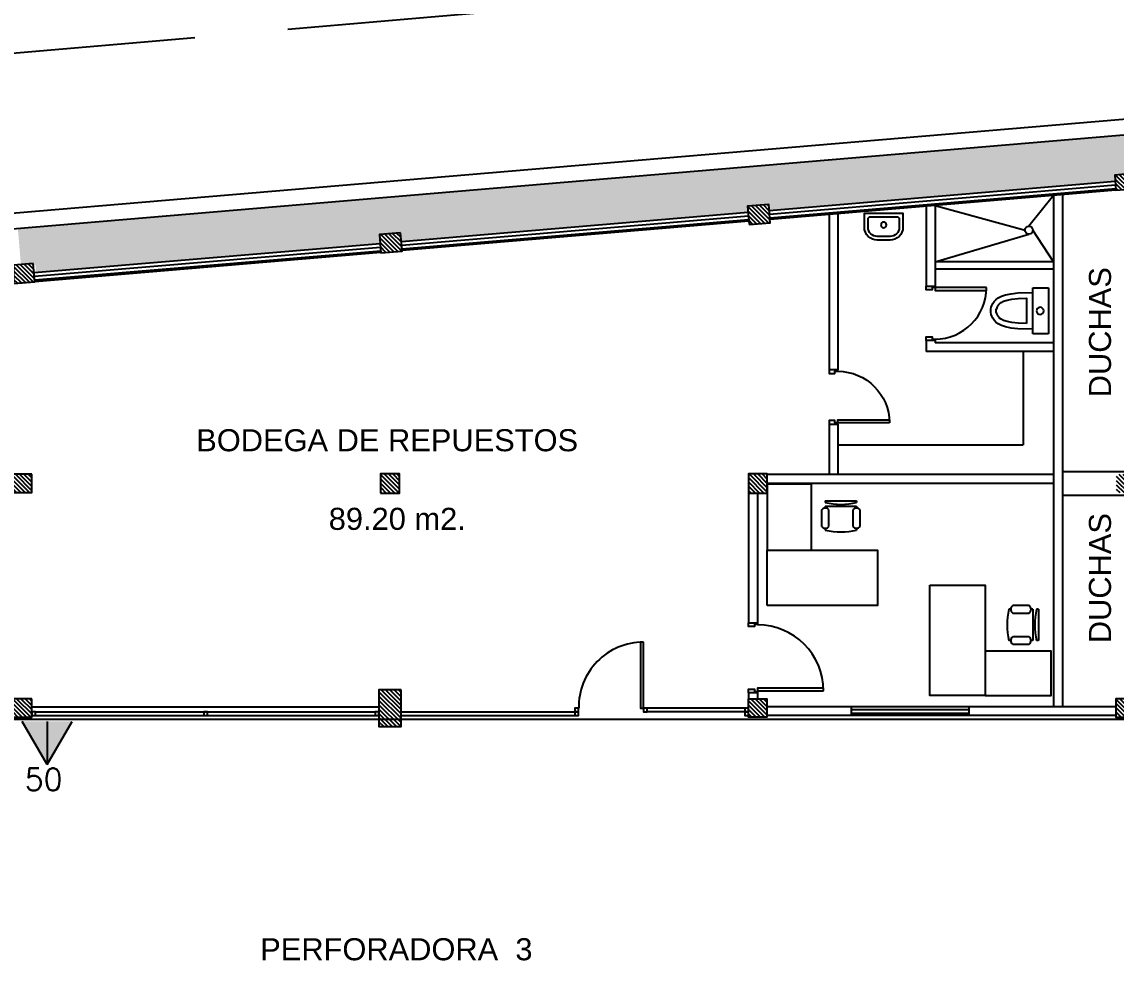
# Model space of a CAD drawing. Header units: millimetres. Extents: x -107 to 237943, y 136 to 168336.
# Drawn here: x 101058 to 115936, y 118276 to 131198 of the extents above; entities that cross this region are included whole.
import ezdxf

# ---------------------------------------------------------------- set-up
doc = ezdxf.new("R2010")
doc.units = ezdxf.units.MM
for name, pattern in [('CONTINUA', [0]), ('DASHED2', [0.375, 0.25, -0.125]), ('HIDDEN2', [4.7625, 3.175, -1.5875])]:
    doc.linetypes.add(name, pattern=pattern)
for name, color, linetype in [('areas verdes', 82, 'Continuous'), ('edificios', 7, 'Continuous'), ('Extintores CO2', 1, 'Continuous'), ('Hidrantes', 5, 'Continuous'), ('mobiliario', 34, 'Continuous'), ('sanitarios', 124, 'CONTINUA'), ('textos', 7, 'Continuous')]:
    doc.layers.add(name, color=color, linetype=linetype)
doc.layers.add('Evacuación', color=94, linetype='DASHED2', lineweight=35)
doc.layers.add('Línea Hidrante', color=1, linetype='Continuous', lineweight=60)
doc.styles.get("Standard").update_dxf_attribs({"font": 'romans.shx', "width": 0.87})
doc.styles.add('style1', font='arial.ttf')

# ---------------------------------------------------------------- blocks, each defined once
blk = doc.blocks.new('LAVABO')
at = {"layer": 'sanitarios'}
for points in [[(-0.262, 0), (0.262, 0), (0.262, 0.192, 0.414214), (0.087, 0.366), (-0.087, 0.366, 0.414214), (-0.262, 0.192)], [(-0.182, 0.05), (0.182, 0.05, 0.414214), (0.212, 0.08), (0.212, 0.192, 0.414214), (0.087, 0.317), (-0.087, 0.317, 0.414214), (-0.212, 0.192), (-0.212, 0.08, 0.414214)]]:
    blk.add_lwpolyline(points, format="xyb", close=True, dxfattribs=at)
blk.add_circle((0, 0.16), 0.0389, dxfattribs=at)
blk = doc.blocks.new('INODORO')
at = {"layer": 'sanitarios'}
for p, q in [((0, 0.312), (0, -0.312)), ((0.212, 0.312), (0, 0.312)), ((0.212, 0.25), (0.212, 0.312)), ((0.212, -0.25), (0.212, 0.25)), ((0.212, -0.312), (0.212, -0.25)), ((0, -0.312), (0.212, -0.312))]:
    blk.add_line(p, q, dxfattribs=at)
blk.add_lwpolyline([(0.212, -0.25), (0.414, -0.244), (0.507, -0.234), (0.582, -0.219), (0.639, -0.199), (0.683, -0.177), (0.715, -0.152), (0.738, -0.126), (0.755, -0.099), (0.768, -0.074), (0.778, -0.049), (0.783, -0.024), (0.785, 0), (0.783, 0.024), (0.778, 0.049), (0.768, 0.074), (0.755, 0.099), (0.738, 0.126), (0.715, 0.152), (0.683, 0.177), (0.639, 0.199), (0.582, 0.219), (0.507, 0.234), (0.414, 0.244), (0.212, 0.25)], dxfattribs=at)
blk.add_lwpolyline([(0.297, -0.173), (0.409, -0.169), (0.496, -0.16), (0.562, -0.146), (0.609, -0.13), (0.642, -0.113), (0.663, -0.097), (0.678, -0.08), (0.69, -0.062), (0.699, -0.043), (0.705, -0.027), (0.709, -0.013), (0.71, 0), (0.709, 0.013), (0.705, 0.027), (0.699, 0.043), (0.69, 0.062), (0.678, 0.08), (0.663, 0.097), (0.642, 0.113), (0.609, 0.13), (0.562, 0.146), (0.496, 0.16), (0.409, 0.169), (0.297, 0.173)], close=True, dxfattribs=at)
blk.add_circle((0.113, 0), 0.0486, dxfattribs=at)
blk = doc.blocks.new('silla')
at = {"linetype": 'Continuous'}
for p, q in [((-0.2125, 0), (-0.2125, -0.025)), ((-0.2125, 0), (0.2125, 0)), ((0.2125, 0), (0.2125, -0.025)), ((-0.2625, -0.125), (-0.2625, -0.35)), ((-0.2125, -0.075), (-0.2125, -0.1)), ((-0.2125, -0.075), (0.2125, -0.075)), ((-0.1625, -0.35), (-0.1625, -0.125)), ((-0.05, -0.075), (-0.05, -0.048387)), ((0.05, -0.04894), (0.05, -0.075)), ((0.1625, -0.125), (0.1625, -0.35)), ((0.2125, -0.075), (0.2125, -0.1)), ((0.2625, -0.35), (0.2625, -0.125)), ((-0.2125, -0.375), (-0.2125, -0.4)), ((0.2125, -0.375), (0.2125, -0.4))]:
    blk.add_line(p, q, dxfattribs=at)
for centre, radius, start, end in [((-0.2125, -0.1625), 0.0625, 36.8699, 143.1301), ((0, 0.865625), 0.915625, 256.5803, 283.4197), ((0.2125, -0.1625), 0.0625, 36.8699, 143.1301), ((-0.2125, -0.3125), 0.0625, 216.8699, 323.1301), ((0, 0.490625), 0.915625, 256.5803, 283.4197), ((0.2125, -0.3125), 0.0625, 216.8699, 323.1301)]:
    blk.add_arc(centre, radius, start, end, dxfattribs=at)
blk = doc.blocks.new('puerta 70')
at = {"layer": 'edificios', "color": 4}
for points in [[(0, 720), (0, 740), (120, 740), (120, 690), (40, 690), (40, 720)], [(-700, 20), (0, 20), (0, 60), (-700, 60)], [(0, 20), (40, 20), (40, 50), (120, 50), (120, 0), (0, 0)]]:
    blk.add_lwpolyline(points, close=True, dxfattribs=at)
blk.add_arc((0, 20), 700, 90, 180, dxfattribs=at)
blk = doc.blocks.new('puerta 90')
at = {"layer": 'edificios', "color": 4}
for points in [[(0, 930), (-40, 930), (-40, 900), (-120, 900), (-120, 950), (0, 950)], [(0, 20), (0, 0), (-120, 0), (-120, 50), (-40, 50), (-40, 20)], [(900, 25), (900, 65), (0, 65), (0, 25)]]:
    blk.add_lwpolyline(points, close=True, dxfattribs=at)
blk.add_arc((0, 25), 900, 0, 90, dxfattribs=at)

msp = doc.modelspace()

# ---------------------------------------------------------------- hatches: boundary and pattern name
at = {"layer": 'areas verdes'}
h = msp.add_hatch(dxfattribs=at)
h.set_pattern_fill('AR-SAND', color=82, scale=3)
h.paths.add_polyline_path([(105918, 128307), (106207, 128331), (106218, 128207), (110931, 128605), (110924, 128692), (111213, 128716), (111220, 128630), (115923, 129027), (115916, 129114), (116205, 129139), (116212, 129052), (120910, 129449), (120904, 129524), (121203, 129549), (121205, 129524), (121861, 129580), (121813, 130148), (101003, 128388), (101045, 127893), (101245, 127893), (101245, 127786), (105929, 128182)])
at = {"layer": 'edificios'}
h = msp.add_hatch(dxfattribs=at)
h.set_pattern_fill('ANSI31', color=1, scale=13, angle=270)
h.paths.add_polyline_path([(131201, 130410), (130912, 130386), (130933, 130137), (131222, 130161)])
h.paths.add_polyline_path([(126197, 130007), (125908, 129982), (125929, 129733), (126218, 129758)])
h.paths.add_polyline_path([(121203, 129551), (120904, 129526), (120923, 129309), (121222, 129335)])
h.paths.add_polyline_path([(116205, 129139), (115916, 129114), (115933, 128908), (116222, 128932)])
h.paths.add_polyline_path([(110945, 128443), (111234, 128467), (111213, 128716), (110924, 128692)])
h.paths.add_polyline_path([(106207, 128331), (105918, 128307), (105939, 128058), (106228, 128082)])
h.paths.add_polyline_path([(101213, 127914), (100945, 127891), (100945, 127640), (101234, 127664)])
h.paths.add_polyline_path([(95985, 127182), (96264, 127206), (96241, 127485), (95962, 127461)])
h.paths.add_polyline_path([(91296, 127094), (91007, 127070), (91027, 126821), (91316, 126845)])
h.paths.add_polyline_path([(86071, 126402), (86360, 126426), (86339, 126676), (86050, 126651)])
h.paths.add_polyline_path([(81337, 126252), (81048, 126228), (81069, 125979), (81358, 126003)])
h.paths.add_polyline_path([(75932, 125549), (76226, 125574), (76205, 125823), (75911, 125799)])
h.paths.add_polyline_path([(71196, 125404), (70921, 125404), (70921, 125129), (71196, 125129)])
h = msp.add_hatch(dxfattribs=at)
h.set_pattern_fill('ANSI31', color=1, scale=13, angle=270)
h.paths.add_polyline_path([(130933, 126622), (131193, 126622), (131193, 126882), (130933, 126882)])
h.paths.add_polyline_path([(125938, 124791), (126198, 124791), (126198, 125051), (125938, 125051)])
h.paths.add_polyline_path([(120933, 124791), (121193, 124791), (121193, 125051), (120933, 125051)])
h.paths.add_polyline_path([(116188, 125046), (115938, 125046), (115938, 124796), (116188, 124796)])
h.paths.add_polyline_path([(110938, 124791), (111193, 124791), (111193, 125051), (110938, 125051)])
h.paths.add_polyline_path([(105933, 124791), (106193, 124791), (106193, 125051), (105933, 125051)])
h.paths.add_polyline_path([(101193, 125046), (100933, 125046), (100933, 124796), (101193, 124796)])
h = msp.add_hatch(dxfattribs=at)
h.set_pattern_fill('ANSI31', color=1, scale=13, angle=270)
h.paths.add_polyline_path([(76186, 122114), (75876, 122114), (75876, 121614), (76186, 121614)])
h.paths.add_polyline_path([(81273, 121994), (81013, 121994), (81013, 121744), (81273, 121744)])
h.paths.add_polyline_path([(86243, 121994), (85983, 121994), (85983, 121744), (86243, 121744)])
h.paths.add_polyline_path([(91263, 122114), (90963, 122114), (90963, 121614), (91263, 121614)])
h.paths.add_polyline_path([(95933, 121994), (96193, 121994), (96193, 121744), (95933, 121744)])
h.paths.add_polyline_path([(101193, 121994), (100933, 121994), (100933, 121744), (101193, 121744)])
h.paths.add_polyline_path([(106213, 122114), (105913, 122114), (105913, 121614), (106213, 121614)])
h.paths.add_polyline_path([(110938, 121994), (111188, 121994), (111188, 121744), (110938, 121744)])
h.paths.add_polyline_path([(116193, 121994), (115933, 121994), (115933, 121744), (116193, 121744)])
h.paths.add_polyline_path([(121213, 121719), (120913, 121719), (120913, 122019), (121213, 122019)])
h.paths.add_polyline_path([(126213, 121719), (125913, 121719), (125913, 122019), (126213, 122019)])
h.paths.add_polyline_path([(131213, 121719), (130913, 121719), (130913, 122019), (131213, 122019)])
at = {"layer": 'Extintores CO2'}
for color, points in [(5, [(101403, 121686), (101063, 121686), (101403, 121097)]), (256, [(101742, 121686), (101403, 121686), (101403, 121097)])]:
    msp.add_hatch(color=color, dxfattribs=at).paths.add_polyline_path(points)

# ---------------------------------------------------------------- linework, layer by layer
at = {"layer": 'edificios'}
for p, q in [((115923, 129027), (111220, 128630)), ((115933, 128908), (111230, 128510)), ((113473, 128700), (113473, 127605)), ((115085, 128835), (115085, 121884)), ((110931, 128605), (106218, 128207)), ((112033, 128578), (112033, 126466)), ((112153, 128588), (112153, 126466)), ((113353, 128690), (113353, 127605)), ((110941, 128486), (106228, 128087)), ((105929, 128182), (101224, 127784)), ((105939, 128062), (101234, 127664)), ((115085, 127935), (113473, 127935)), ((115085, 127835), (113473, 127835)), ((113353, 126865), (113353, 126715)), ((113473, 126865), (113473, 126835)), ((115073, 126835), (113473, 126835)), ((113523, 126715), (113353, 126715)), ((115073, 126715), (113353, 126715)), ((114673, 126715), (114673, 125446)), ((112033, 125726), (112033, 125046)), ((112153, 125726), (112153, 125046)), ((112153, 125446), (114673, 125446)), ((111193, 125046), (115085, 125046)), ((116198, 125081), (115205, 125081)), ((111193, 124926), (115085, 124926)), ((110938, 124791), (110938, 123024)), ((111058, 124791), (111058, 123024)), ((115205, 124761), (116198, 124761)), ((110938, 122074), (110938, 121994)), ((111058, 122074), (111058, 121994)), ((110888, 121864), (109558, 121864)), ((115933, 121884), (111188, 121884)), ((112338, 121764), (112338, 121884)), ((113938, 121764), (113938, 121884)), ((110888, 121814), (109558, 121814)), ((115933, 121764), (111188, 121764))]:
    msp.add_line(p, q, dxfattribs=at)
at = {"layer": 'edificios', "color": 4, "ltscale": 0.25}
for p, q in [((115926, 128978), (111224, 128580)), ((115930, 128928), (111228, 128530)), ((110935, 128555), (106222, 128157)), ((110939, 128506), (106226, 128107)), ((105933, 128132), (101228, 127734)), ((105937, 128082), (101232, 127684))]:
    msp.add_line(p, q, dxfattribs=at)
at = {"layer": 'edificios', "color": 0}
for p, q in [((115205, 128846), (115205, 121884)), ((101193, 121884), (105913, 121884)), ((101243, 121814), (105873, 121814)), ((101243, 121764), (105873, 121764)), ((106213, 121814), (108578, 121814)), ((106213, 121764), (108578, 121764))]:
    msp.add_line(p, q, dxfattribs=at)
at = {"layer": 'edificios', "color": 124, "ltscale": 0.25}
for p, q in [((113473, 128700), (114697, 128366)), ((115085, 128835), (114750, 128418)), ((113473, 127935), (114750, 128313)), ((115085, 127935), (114803, 128366))]:
    msp.add_line(p, q, dxfattribs=at)
at = {"layer": 'edificios', "color": 4}
for p, q in [((112338, 121849), (113938, 121849)), ((112338, 121799), (113938, 121799))]:
    msp.add_line(p, q, dxfattribs=at)
at = {"layer": 'edificios'}
for points in [[(138168, 125267), (141042, 125267, 0.411547), (141798, 126030), (141798, 127623, 0.200808), (141514, 128301, 0.221076), (133060, 131310), (70921, 126054)], [(138168, 125267), (138168, 125467), (141042, 125467, 0.411787), (141596, 126025), (141596, 127623, 0.200808), (141372, 128157, 0.222011), (133079, 131101), (70921, 125843)]]:
    msp.add_lwpolyline(points, format="xyb", dxfattribs=at)
at = {"layer": 'edificios', "color": 1}
for points in [[(116205, 129139), (115916, 129114), (115933, 128908), (116222, 128932)], [(110945, 128443), (111234, 128467), (111213, 128716), (110924, 128692)], [(106207, 128331), (105918, 128307), (105939, 128058), (106228, 128082)], [(101213, 127914), (100945, 127891), (100945, 127640), (101234, 127664)], [(101193, 125046), (100933, 125046), (100933, 124796), (101193, 124796)], [(105933, 124791), (106193, 124791), (106193, 125051), (105933, 125051)], [(110938, 124791), (111193, 124791), (111193, 125051), (110938, 125051)], [(106213, 122114), (105913, 122114), (105913, 121614), (106213, 121614)], [(101193, 121994), (100933, 121994), (100933, 121744), (101193, 121744)], [(110938, 121994), (111188, 121994), (111188, 121744), (110938, 121744)], [(116193, 121994), (115933, 121994), (115933, 121744), (116193, 121744)]]:
    msp.add_lwpolyline(points, close=True, dxfattribs=at)
at = {"layer": 'edificios', "color": 4}
msp.add_lwpolyline([(109508, 122764), (109468, 122764), (109468, 121864), (109508, 121864)], close=True, dxfattribs=at)
at = {"layer": 'edificios'}
for points in [[(108628, 121864), (108578, 121864), (108578, 121814), (108628, 121814)], [(109558, 121864), (109508, 121864), (109508, 121814), (109558, 121814)], [(110938, 121864), (110888, 121864), (110888, 121814), (110938, 121814)], [(101243, 121814), (101193, 121814), (101193, 121764), (101243, 121764)], [(103583, 121814), (103533, 121814), (103533, 121764), (103583, 121764)], [(105913, 121814), (105863, 121814), (105863, 121764), (105913, 121764)], [(108628, 121814), (108578, 121814), (108578, 121764), (108628, 121764)], [(110938, 121814), (110888, 121814), (110888, 121764), (110938, 121764)]]:
    msp.add_lwpolyline(points, close=True, dxfattribs=at)
at = {"layer": 'edificios', "color": 124, "ltscale": 0.25}
msp.add_circle((114750, 128366), 53, dxfattribs=at)
at = {"layer": 'edificios', "color": 4}
msp.add_arc((109511, 121881), 883, 90.1919, 181.0956, dxfattribs=at)
at = {"layer": 'Evacuación', "linetype": 'HIDDEN2', "lineweight": 25, "ltscale": 800}
msp.add_lwpolyline([(21163, 123899), (158135, 135705), (163995, 136210)], dxfattribs=at)
at = {"layer": 'Extintores CO2', "color": 5}
msp.add_line((101403, 121097), (101063, 121686), dxfattribs=at)
at = {"layer": 'Extintores CO2'}
for p, q in [((101403, 121097), (101742, 121686)), ((101403, 121686), (101403, 121097))]:
    msp.add_line(p, q, dxfattribs=at)
at = {"layer": 'Línea Hidrante', "lineweight": -2}
msp.add_lwpolyline([(18282, 114970), (58949, 114970), (58949, 121714), (120541, 121714), (120541, 109238), (128718, 109238), (128718, 107899), (120541, 107899), (120541, 95724), (135868, 95724), (135868, 95724), (120541, 95724), (120541, 72411), (135683, 72411), (135683, 48713), (126138, 48713)], dxfattribs=at)
at = {"layer": 'mobiliario'}
for points in [[(111793, 124013), (111793, 124913), (111193, 124913), (111193, 124013)], [(111193, 123263), (111193, 124013), (112693, 124013), (112693, 123263)], [(113403, 123539), (114153, 123539), (114153, 122039), (113403, 122039)], [(114153, 122039), (115053, 122039), (115053, 122639), (114153, 122639)]]:
    msp.add_lwpolyline(points, close=True, dxfattribs=at)

# ---------------------------------------------------------------- block references
at = {"layer": 'edificios', "linetype": 'CONTINUA', "xscale": -1000, "yscale": 1000, "zscale": 1000, "rotation": 180}
msp.add_blockref('LAVABO', (112775, 128597), dxfattribs=at)
at = {"layer": 'edificios', "rotation": 180}
msp.add_blockref('puerta 70', (113473, 127605), dxfattribs=at)
at = {"layer": 'edificios', "linetype": 'CONTINUA', "xscale": -1000, "yscale": 1000, "zscale": 1000}
msp.add_blockref('INODORO', (115015, 127268), dxfattribs=at)
at = {"layer": 'edificios', "xscale": -1}
msp.add_blockref('puerta 70', (112153, 125726), dxfattribs=at)
at = {"layer": 'edificios'}
msp.add_blockref('puerta 90', (111058, 122074), dxfattribs=at)
at = {"layer": 'mobiliario', "xscale": 1000, "yscale": 1000, "zscale": 1000}
msp.add_blockref('silla', (112194, 124687), dxfattribs=at)
at = {"layer": 'mobiliario', "xscale": 1000, "yscale": 1000, "zscale": 1000, "rotation": 270}
msp.add_blockref('silla', (114879, 122997), dxfattribs=at)

# ---------------------------------------------------------------- texts
at = {"layer": 'Hidrantes', "color": 240, "lineweight": 30, "true_color": 0xed1f24}
msp.add_text('50', height=300.2, dxfattribs=at).set_placement((101095, 120747))
at = {"layer": 'textos', "style": 'style1'}
for p in [(115866, 126093), (115866, 122749)]:
    msp.add_text('DUCHAS', height=300, rotation=90, dxfattribs=at).set_placement(p)
for s, p in [('BODEGA DE REPUESTOS', (103428, 125359)), ('89.20 m2.', (105230, 124290)), ('PERFORADORA  3', (104298, 118437))]:
    msp.add_text(s, height=300, dxfattribs=at).set_placement(p)

doc.saveas('drawing.dxf')
